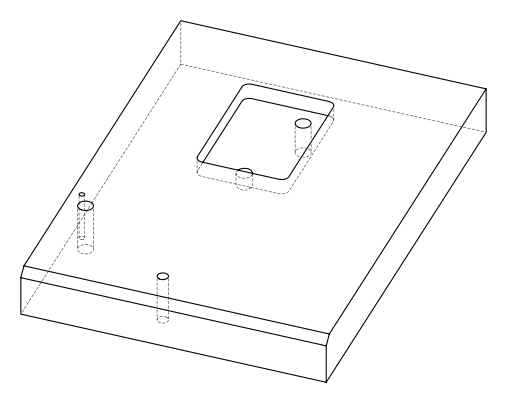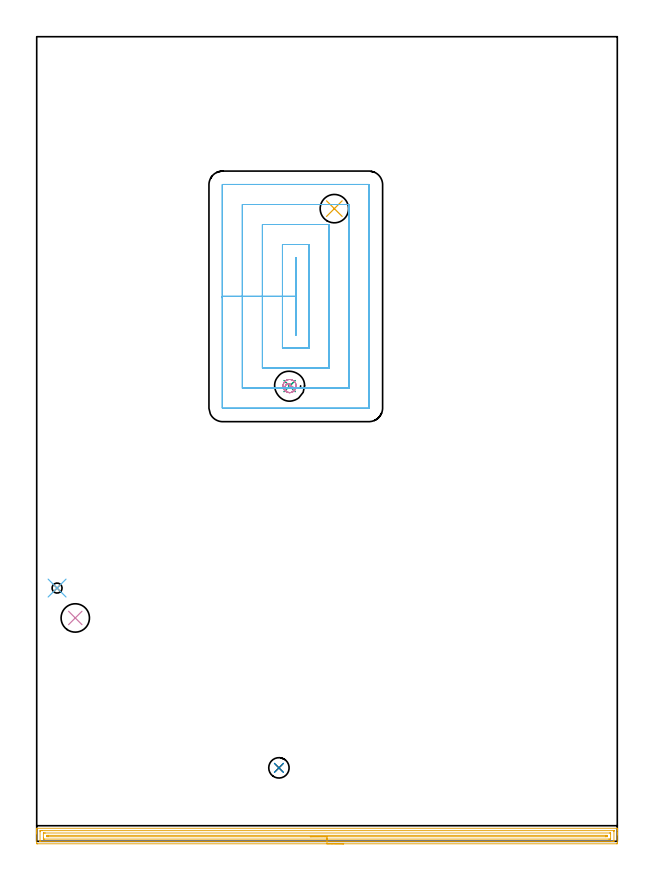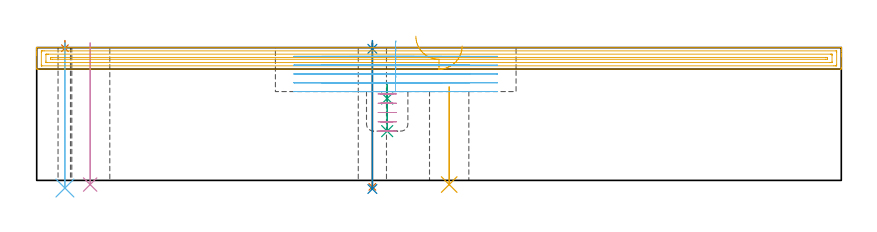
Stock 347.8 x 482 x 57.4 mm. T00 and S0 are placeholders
(PLAN: 12 operations, 8 tool changes, 27.5 min)
(1 SPOT_DRILL | STEP1HOLE_2 | NXT0321_9005460120000 | 0.03 min | 0 mm3)
(2 SPOT_DRILL_1 | STEP1HOLE_3 | NXT0321_9005460120000 | 0.03 min | 1 mm3)
(3 SPOT_DRILL_2 | STEP1POCKET | NXT0321_9005460120000 | 0.05 min | 2321 mm3)
(4 INDEXABLE_INSERT_DRILL_THROUGH_HOLE_FROM_SOLID | STEP1HOLE | NXT0302_005 | 0.25 min | 12997 mm3)
(5 INDEXABLE_INSERT_DRILL_THROUGH_HOLE_FROM_SOLID_1 | STEP1HOLE_1 | NXT0302_005 | 0.17 min | 12998 mm3)
(6 DRILL_THROUGH_HOLE_INTO_CENTER | STEP1HOLE_2 | UGT0301_455 | 0.25 min | 1594 mm3)
(7 DRILL_THROUGH_HOLE_INTO_CENTER_1 | STEP1HOLE_3 | NXT0301_042 | 0.25 min | 2243 mm3)
(8 DRILL_TO_ENLARGE_THROUGH_HOLE | STEP1HOLE_3 | NXT0301_093 | 0.25 min | 4435 mm3)
(9 DRILL_BLIND_HOLE_INTO_CENTER | STEP1POCKET | NXT0301_128 | 0.08 min | 1623 mm3)
(10 MILL_ROUGH_BLIND_HOLE_CONTOUR | STEP1POCKET | UGT0201_089 | Spiral | 0.86 min | 4989 mm3)
(11 AREA_MILL | FG_CHAMFER_SURFACE | UGT0205_001 | 11.32 min | 15042 mm3)
(12 MILL_RECTANGULAR_POCKET | POCKET_RECTANGULAR_STRAIGHT | UGT0201_010 | Follow Part, ap 4, ae 75% | 13.93 min | 286525 mm3)
(TOOL NXT0321_9005460120000 | NC Spot Drill, 142deg, 12mm, Carbide, Uncoated | D12 PA142 FL30 Z2)
(TOOL NXT0302_005 | Index. Insert Drill 17mm [880-D1700L20-05] | D17 PA176 FL85 Z2)
(TOOL UGT0301_455 | Carbide Drill 6.0 mm | D6 PA118 FL63 Z2)
(TOOL NXT0301_042 | Carbide Drill 7.1mm [860.1-0710-057A1-MM 2214] | D7.1 PA140 FL85 Z2)
(TOOL NXT0301_093 | Carbide Drill 12.2mm [860.1-1220-037A1-MM 2214] | D12.2 PA140 FL60 Z2)
(TOOL NXT0301_128 | Carbide Drill 12mm [861.1-1200-036A1-GP GC34] | D12 PA150 FL37.4 Z2)
(TOOL UGT0201_089 | End mill 10 mm | D10 R3 FL22 Z4)
(TOOL UGT0205_001 | Chamfer Mill 20 x 3 x 45 deg. | D20 FL50 Z2)
(TOOL UGT0201_010 | End Mill 16 mm | D16 FL22 Z2)
(OP 1 SPOT_DRILL)
G17 G21 G94 G90
T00 M6
G54
G17 G0 G90 X12.2 Y151.7 S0 M3
G43 Z67.4 H0
G94 G81 G98 Z57.142 F250. R60.4
G80
M5
M2
(OP 2 SPOT_DRILL_1)
G17 G21 G94 G90
T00 M6
G54
G17 G0 G90 X145.1 Y44. S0 M3
G43 Z67.4 H0
G94 G81 G98 Z56.871 F250. R60.4
G80
M5
M2
(OP 3 SPOT_DRILL_2)
G17 G21 G94 G90
T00 M6
G54
G17 G0 G90 X151.5 Y272.7 S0 M3
G43 Z67.4 H0
G94 G81 G98 Z35.4 F250. R41.4
G80
M5
M2
(OP 4 INDEXABLE_INSERT_DRILL_THROUGH_HOLE_FROM_SOLID)
G17 G21 G94 G90
T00 M6
G54
G17 G0 G90 X23.1 Y133.8 S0 M3
G43 Z67.4 H1
G94 G81 G98 Z-1.797 F250. R59.4
G80
M5
M2
(OP 5 INDEXABLE_INSERT_DRILL_THROUGH_HOLE_FROM_SOLID_1)
G17 G21 G94 G90
T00 M6
G54
G17 G0 G90 X178.3 Y379. S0 M3
G43 Z67.4 H1
G94 G81 G98 Z-1.797 F250. R40.4
G80
M5
M2
(OP 6 DRILL_THROUGH_HOLE_INTO_CENTER)
G17 G21 G94 G90
T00 M6
G54
G17 G0 G90 X12.2 Y151.7 S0 M3
G43 Z67.4 H0
G94 G73 G98 Z-3.303 F250. Q5.518 R59.4
G80
M5
M2
(OP 7 DRILL_THROUGH_HOLE_INTO_CENTER_1)
G17 G21 G94 G90
T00 M6
G54
G17 G0 G90 X145.1 Y44. S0 M3
G43 Z67.4 H1
G94 G73 G98 Z-2.792 F250. Q6.688 R59.4
G80
M5
M2
(OP 8 DRILL_TO_ENLARGE_THROUGH_HOLE)
G17 G21 G94 G90
T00 M6
G54
G17 G0 G90 X145.1 Y44. S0 M3
G43 Z67.4 H1
G94 G73 G98 Z-3.72 F250. Q10.187 R59.4
G80
M5
M2
(OP 9 DRILL_BLIND_HOLE_INTO_CENTER)
G17 G21 G94 G90
T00 M6
G54
G17 G0 G90 X151.5 Y272.7 S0 M3
G43 Z67.4 H1
G94 G81 G98 Z21.3 F250. R40.4
G80
M5
M2
(OP 10 MILL_ROUGH_BLIND_HOLE_CONTOUR)
G17 G21 G94 G90
T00 M6
G54
G17 G0 G90 X151.5 Y272.7 S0 M3
G43 Z67.4 H0
Z37.38
G94 G3 X151.871 Y273.783 R0.605 F250.
X149.939 Y273.91 R1.729
X148.927 Y270.487 R2.604
X152.482 Y268.874 R3.115
X155.326 Y273.682 R3.95
X152.482 Y268.874 R-3.95
X153.904 Y271.278 R1.975
X151.5 Y272.7 R1.975
G0 Z33.36
G3 X151.871 Y273.783 R0.605
X149.939 Y273.91 R1.729
X148.927 Y270.487 R2.604
X152.482 Y268.874 R3.115
X155.326 Y273.682 R3.95
X152.482 Y268.874 R-3.95
X153.904 Y271.278 R1.975
X151.5 Y272.7 R1.975
G0 Z29.34
G3 X151.871 Y273.783 R0.605
X149.939 Y273.91 R1.729
X148.927 Y270.487 R2.604
X152.482 Y268.874 R3.115
X155.326 Y273.682 R3.95
X152.482 Y268.874 R-3.95
X153.904 Y271.278 R1.975
X151.5 Y272.7 R1.975
G0 Z25.32
G3 X151.871 Y273.783 R0.605
X149.939 Y273.91 R1.729
X148.927 Y270.487 R2.604
X152.482 Y268.874 R3.115
X155.326 Y273.682 R3.95
X152.482 Y268.874 R-3.95
X153.904 Y271.278 R1.975
X151.5 Y272.7 R1.975
G0 Z21.3
G3 X151.871 Y273.783 R0.605
X149.939 Y273.91 R1.729
X148.927 Y270.487 R2.604
X152.482 Y268.874 R3.115
X155.326 Y273.682 R3.95
X152.482 Y268.874 R-3.95
X153.904 Y271.278 R1.975
X151.5 Y272.7 R1.975
G0 Z67.4
M5
M2
(OP 11 AREA_MILL)
G17 G21 G94 G90
T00 M6
G54
G17 G0 G90 X183.9 Y-1.5 S1061 M3
G43 Z67.4 H0
Z58.1
G94 G1 X183.862 Z57.228 F250.
X183.748 Z56.364
X183.559 Z55.512
X183.297 Z54.68
X182.963 Z53.874
X182.56 Z53.1
X182.092 Z52.364
X181.56 Z51.672
X180.971 Z51.029
X180.328 Z50.44
X179.636 Z49.908
X178.9 Z49.44
X178.126 Z49.037
X177.32 Z48.703
X176.488 Z48.441
X175.636 Z48.252
X174.772 Z48.138
X173.9 Z48.1
X0.616
X0.347 Y-1.497 Z48.102
X0.01 Y-1.492 Z48.106
X0. Y-1.15 Z48.447
Y4.491 Z54.085
Y5.046 Z54.643
Y5.385 Z54.981
Y5.94 Z55.536
Y6.279 Z55.874
Y6.958 Z56.557
Y7.324 Z56.924
X0.002 Y7.732 Z57.324
X0.004 Y7.765 Z57.357
X0.01 Y7.805 Z57.395
X0.166 Y7.8 Z57.4
X347.634
X347.79 Y7.805 Z57.395
X347.793 Y7.734 Z57.326
X347.8 Y7.324 Z56.923
Y6.958 Z56.557
Y6.279 Z55.874
Y5.046 Z54.643
Y4.491 Z54.085
Y3.874 Z53.47
Y-0.873 Z48.724
X347.798 Y-1.152 Z48.445
X347.79 Y-1.492 Z48.106
X347.451 Y-1.499 Z48.099
X173.9 Y-1.5 Z48.1
Y-0.086 Z49.514
X2.296 Y-0.085 Z49.515
X2.083 Y-0.082 Z49.518
X2.023 Y-0.079 Z49.521
X2.008 Y-0.076 Z49.524
X2.006 Y-0.071 Z49.529
X2.002 Y-0.036 Z49.564
X2.001 Y0.021 Z49.621
X2. Y0.424 Z50.024
X2.001 Y5.787 Z55.387
X2.008 Y6.279 Z55.879
X2.01 Y6.373 Z55.973
X2.19 Y6.381 Z55.981
X2.297 Y6.384 Z55.984
X2.403 Y6.385 Z55.985
X3.189 Y6.386 Z55.986
X345.504 Y6.385 Z55.985
X345.717 Y6.382 Z55.982
X345.776 Y6.379 Z55.979
X345.791 Y6.376 Z55.976
X345.794 Y6.371 Z55.971
X345.798 Y6.336 Z55.936
X345.799 Y6.279 Z55.879
X345.8 Y5.876 Z55.476
X345.799 Y0.513 Z50.113
X345.792 Y0.021 Z49.621
X345.79 Y-0.073 Z49.527
X345.611 Y-0.081 Z49.519
X345.503 Y-0.084 Z49.516
X345.397 Y-0.085 Z49.515
X344.611 Y-0.086 Z49.514
X173.9
Y1.328 Z50.928
X4.669 Y1.329 Z50.929
X4.189 Y1.331 Z50.931
X4.03 Y1.333 Z50.933
X4.011 Y1.335 Z50.935
X4.006 Y1.393 Z50.993
X4.002 Y1.494 Z51.094
X4. Y1.998 Z51.598
X4.002 Y4.678 Z54.278
X4.01 Y4.869 Z54.469
X4.018 Y4.965 Z54.565
X4.069 Y4.967 Z54.567
X4.189 Y4.97 Z54.57
X4.602 Y4.971 Z54.571
X5.082
X343.131
X343.611 Y4.969 Z54.569
X343.77 Y4.967 Z54.567
X343.789 Y4.965 Z54.565
X343.794 Y4.907 Z54.507
X343.798 Y4.806 Z54.406
X343.8 Y4.68 Z54.28
Y4.491 Z54.091
X343.798 Y1.621 Z51.221
X343.79 Y1.431 Z51.031
X343.782 Y1.335 Z50.935
X343.731 Y1.333 Z50.933
X343.611 Y1.33 Z50.93
X343.198 Y1.329 Z50.929
X342.718 Y1.328 Z50.928
X173.9
Y2.743 Z52.343
X6.829
X6.025 Y2.75 Z52.35
X6.01 Y3.15 Z52.75
X6.022 Y3.55 Z53.15
X6.056 Y3.552 Z53.152
X6.869 Y3.557 Z53.157
X6.908
X340.971
X341.775 Y3.55 Z53.15
X341.79 Y3.15 Z52.75
X341.778 Y2.75 Z52.35
X341.745 Y2.748 Z52.348
X340.931 Y2.743 Z52.343
X340.892
X173.9
X173.028 Z52.381
X172.164 Z52.495
X171.312 Z52.683
X170.48 Z52.946
X169.674 Z53.28
X168.9 Z53.682
X168.164 Z54.151
X167.472 Z54.682
X166.829 Z55.272
X166.24 Z55.915
X165.708 Z56.607
X165.24 Z57.343
X164.837 Z58.116
X164.503 Z58.922
X164.241 Z59.754
X164.052 Z60.606
X163.938 Z61.471
X163.9 Z62.343
G0 Z67.4
M5
M2
(OP 12 MILL_RECTANGULAR_POCKET)
G17 G21 G94 G90
T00 M6
G54
G17 G0 G90 X155.28 Y347.492 S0 M3
G43 Z67.4 H0
Z60.4
G94 G1 Y349.58 Z59.84 F250.
X155.12 Z59.798
Y326.45 Z53.6
Y303.32 F500.
X155.28
Y349.58
X155.12
Y326.45
X147.2
Y295.4
X163.2
Y357.5
X147.2
Y326.45
X135.2
Y283.4
X175.2
Y369.5
X135.2
Y326.45
X123.2
Y271.4
X187.2
Y381.5
X123.2
Y326.45
X111.2
Y259.6
G3 X111.4 Y259.4 R0.2
G1 X199.
G3 X199.2 Y259.6 R0.2
G1 Y393.3
G3 X199. Y393.5 R0.2
G1 X111.4
G3 X111.2 Y393.3 R0.2
G1 Y326.45
Y325.45
G0 X155.28 Y347.492 Z56.6
G1 Y349.58 Z56.04 F250.
X155.12 Z55.998
Y326.45 Z49.8
Y303.32 F500.
X155.28
Y349.58
X155.12
Y326.45
X147.2
Y295.4
X163.2
Y357.5
X147.2
Y326.45
X135.2
Y283.4
X175.2
Y369.5
X135.2
Y326.45
X123.2
Y271.4
X187.2
Y381.5
X123.2
Y326.45
X111.2
Y259.6
G3 X111.4 Y259.4 R0.2
G1 X199.
G3 X199.2 Y259.6 R0.2
G1 Y393.3
G3 X199. Y393.5 R0.2
G1 X111.4
G3 X111.2 Y393.3 R0.2
G1 Y326.45
Y325.45
G0 X155.28 Y347.492 Z52.8
G1 Y349.58 Z52.24 F250.
X155.12 Z52.198
Y326.45 Z46.
Y303.32 F500.
X155.28
Y349.58
X155.12
Y326.45
X147.2
Y295.4
X163.2
Y357.5
X147.2
Y326.45
X135.2
Y283.4
X175.2
Y369.5
X135.2
Y326.45
X123.2
Y271.4
X187.2
Y381.5
X123.2
Y326.45
X111.2
Y259.6
G3 X111.4 Y259.4 R0.2
G1 X199.
G3 X199.2 Y259.6 R0.2
G1 Y393.3
G3 X199. Y393.5 R0.2
G1 X111.4
G3 X111.2 Y393.3 R0.2
G1 Y326.45
Y325.45
G0 X155.28 Y347.492 Z49.
G1 Y349.58 Z48.441 F250.
X155.12 Z48.398
Y326.45 Z42.2
Y303.32 F500.
X155.28
Y349.58
X155.12
Y326.45
X147.2
Y295.4
X163.2
Y357.5
X147.2
Y326.45
X135.2
Y283.4
X175.2
Y369.5
X135.2
Y326.45
X123.2
Y271.4
X187.2
Y381.5
X123.2
Y326.45
X111.2
Y259.6
G3 X111.4 Y259.4 R0.2
G1 X199.
G3 X199.2 Y259.6 R0.2
G1 Y393.3
G3 X199. Y393.5 R0.2
G1 X111.4
G3 X111.2 Y393.3 R0.2
G1 Y326.45
Y325.45
G0 X155.28 Y347.492 Z45.2
G1 Y349.58 Z44.641 F250.
X155.12 Z44.598
Y326.45 Z38.4
Y303.32 F500.
X155.28
Y349.58
X155.12
Y326.45
X147.2
Y295.4
X163.2
Y357.5
X147.2
Y326.45
X135.2
Y283.4
X175.2
Y369.5
X135.2
Y326.45
X123.2
Y271.4
X187.2
Y381.5
X123.2
Y326.45
X111.2
Y259.6
G3 X111.4 Y259.4 R0.2
G1 X199.
G3 X199.2 Y259.6 R0.2
G1 Y393.3
G3 X199. Y393.5 R0.2
G1 X111.4
G3 X111.2 Y393.3 R0.2
G1 Y326.45
Y325.45
G0 Z67.4
M5
M2
